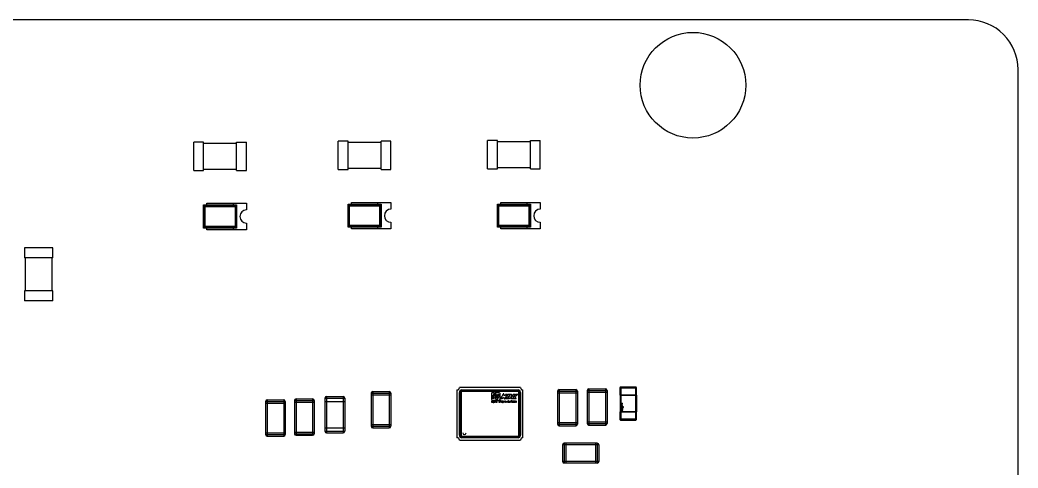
# Model space of a CAD drawing. Header units: millimetres. Extents: x -0.1 to 69.3, y -0.2 to 41.9.
# Drawn here: x 39.04 to 69.28, y 20.94 to 34.5 of the extents above; entities that cross this region are included whole.
import ezdxf

# ---------------------------------------------------------------- set-up
doc = ezdxf.new("R2010")
doc.units = ezdxf.units.MM

msp = doc.modelspace()

# ---------------------------------------------------------------- linework, layer by layer
at = {"color": 7, "linetype": 'Continuous', "lineweight": 25}
for p, q in [((67.775, 34.5), (19.25, 34.5)), ((69.275, 1.35), (69.275, 33)), ((53.5, 30.855), (53.2, 30.855)), ((53.2, 29.995), (53.2, 30.855)), ((53.5, 29.995), (53.5, 30.855)), ((54.5, 30.855), (54.8, 30.855)), ((54.5, 29.995), (54.5, 30.855)), ((54.8, 29.995), (54.8, 30.855)), ((44.6, 30.805), (44.3, 30.805)), ((44.3, 29.945), (44.3, 30.805)), ((44.6, 29.945), (44.6, 30.805)), ((44.6, 30.775), (45.6, 30.775)), ((45.6, 30.805), (45.9, 30.805)), ((45.6, 29.945), (45.6, 30.805)), ((45.9, 29.945), (45.9, 30.805)), ((48.975, 30.83), (48.675, 30.83)), ((48.675, 29.97), (48.675, 30.83)), ((48.975, 29.97), (48.975, 30.83)), ((48.975, 30.8), (49.975, 30.8)), ((50.275, 30.83), (49.975, 30.83)), ((49.975, 29.97), (49.975, 30.83)), ((50.275, 29.97), (50.275, 30.83)), ((53.5, 30.825), (54.5, 30.825)), ((44.3, 29.945), (44.6, 29.945)), ((45.6, 29.975), (44.6, 29.975)), ((45.6, 29.945), (45.9, 29.945)), ((48.675, 29.97), (48.975, 29.97)), ((49.975, 30), (48.975, 30)), ((49.975, 29.97), (50.275, 29.97)), ((53.2, 29.995), (53.5, 29.995)), ((54.5, 30.025), (53.5, 30.025)), ((54.5, 29.995), (54.8, 29.995)), ((44.6, 28.9), (44.628, 28.872)), ((44.6, 28.2), (44.6, 28.9)), ((44.6, 28.9), (45.6, 28.9)), ((44.628, 28.872), (45.572, 28.872)), ((44.628, 28.228), (44.628, 28.872)), ((44.648, 28.852), (45.552, 28.852)), ((44.648, 28.248), (44.648, 28.852)), ((44.7, 28.9), (44.7, 28.95)), ((44.7, 28.95), (45.9, 28.95)), ((45.5, 28.9), (45.5, 28.95)), ((45.552, 28.852), (45.552, 28.248)), ((45.572, 28.872), (45.6, 28.9)), ((45.572, 28.872), (45.572, 28.228)), ((45.6, 28.9), (45.6, 28.2)), ((45.9, 28.95), (45.9, 28.75)), ((48.975, 28.925), (49.003, 28.897)), ((48.975, 28.225), (48.975, 28.925)), ((48.975, 28.925), (49.975, 28.925)), ((49.003, 28.897), (49.947, 28.897)), ((49.003, 28.253), (49.003, 28.897)), ((49.023, 28.877), (49.927, 28.877)), ((49.023, 28.273), (49.023, 28.877)), ((49.075, 28.975), (50.275, 28.975)), ((49.075, 28.925), (49.075, 28.975)), ((49.875, 28.925), (49.875, 28.975)), ((49.927, 28.877), (49.927, 28.273)), ((49.947, 28.897), (49.975, 28.925)), ((49.947, 28.897), (49.947, 28.253)), ((49.975, 28.925), (49.975, 28.225)), ((50.275, 28.975), (50.275, 28.775)), ((53.5, 28.925), (53.528, 28.897)), ((53.5, 28.225), (53.5, 28.925)), ((53.5, 28.925), (54.5, 28.925)), ((53.528, 28.897), (54.472, 28.897)), ((53.528, 28.253), (53.528, 28.897)), ((53.548, 28.877), (54.452, 28.877)), ((53.548, 28.273), (53.548, 28.877)), ((53.6, 28.925), (53.6, 28.975)), ((53.6, 28.975), (54.8, 28.975)), ((54.4, 28.925), (54.4, 28.975)), ((54.452, 28.877), (54.452, 28.273)), ((54.472, 28.897), (54.5, 28.925)), ((54.472, 28.897), (54.472, 28.253)), ((54.5, 28.925), (54.5, 28.225)), ((54.8, 28.975), (54.8, 28.775)), ((44.628, 28.228), (44.6, 28.2)), ((45.6, 28.2), (44.6, 28.2)), ((45.572, 28.228), (44.628, 28.228)), ((45.552, 28.248), (44.648, 28.248)), ((44.7, 28.15), (44.7, 28.2)), ((45.9, 28.15), (44.7, 28.15)), ((45.5, 28.15), (45.5, 28.2)), ((45.572, 28.228), (45.6, 28.2)), ((45.9, 28.35), (45.9, 28.15)), ((49.003, 28.253), (48.975, 28.225)), ((49.975, 28.225), (48.975, 28.225)), ((49.947, 28.253), (49.003, 28.253)), ((49.927, 28.273), (49.023, 28.273)), ((49.075, 28.175), (49.075, 28.225)), ((50.275, 28.175), (49.075, 28.175)), ((49.875, 28.175), (49.875, 28.225)), ((49.947, 28.253), (49.975, 28.225)), ((50.275, 28.375), (50.275, 28.175)), ((53.528, 28.253), (53.5, 28.225)), ((54.5, 28.225), (53.5, 28.225)), ((54.472, 28.253), (53.528, 28.253)), ((54.452, 28.273), (53.548, 28.273)), ((53.6, 28.175), (53.6, 28.225)), ((54.8, 28.175), (53.6, 28.175)), ((54.4, 28.175), (54.4, 28.225)), ((54.472, 28.253), (54.5, 28.225)), ((54.8, 28.375), (54.8, 28.175)), ((39.17, 27.6), (39.17, 27.3)), ((40.03, 27.6), (39.17, 27.6)), ((40.03, 27.3), (40.03, 27.6)), ((40.03, 27.3), (39.17, 27.3)), ((39.2, 26.3), (39.2, 27.3)), ((40, 27.3), (40, 26.3)), ((39.17, 26.3), (39.17, 26)), ((40.03, 26.3), (39.17, 26.3)), ((40.03, 26), (40.03, 26.3)), ((40.03, 26), (39.17, 26)), ((52.275, 23.3), (52.275, 21.85)), ((54.2, 23.375), (52.35, 23.375)), ((52.425, 23.25), (52.425, 23.3)), ((52.425, 23.3), (54.125, 23.3)), ((54.125, 23.25), (54.125, 23.3)), ((54.275, 21.85), (54.275, 23.3)), ((55.375, 23.31), (55.375, 22.21)), ((55.375, 23.31), (55.875, 23.31)), ((55.875, 23.31), (55.875, 22.21)), ((56.225, 23.285), (56.225, 22.285)), ((56.225, 23.285), (56.825, 23.285)), ((56.275, 23.335), (56.775, 23.335)), ((56.275, 23.335), (56.275, 22.235)), ((56.775, 23.335), (56.775, 22.235)), ((56.825, 23.285), (56.825, 22.285)), ((57.214, 23.366), (57.214, 23.139)), ((57.694, 23.386), (57.234, 23.386)), ((57.239, 23.361), (57.689, 23.361)), ((57.239, 23.361), (57.239, 22.411)), ((57.689, 23.361), (57.689, 22.411)), ((57.714, 23.139), (57.714, 23.366)), ((46.525, 23), (46.525, 21.9)), ((46.525, 23), (47.025, 23)), ((47.025, 23), (47.025, 21.9)), ((47.4, 23.025), (47.4, 21.925)), ((47.4, 23.025), (47.9, 23.025)), ((47.9, 23.025), (47.9, 21.925)), ((48.275, 23.05), (48.275, 22.05)), ((48.275, 23.05), (48.875, 23.05)), ((48.325, 23.1), (48.325, 22)), ((48.325, 23.1), (48.825, 23.1)), ((48.825, 23.1), (48.825, 22)), ((48.875, 23.05), (48.875, 22.05)), ((49.675, 23.2), (49.675, 22.2)), ((49.675, 23.2), (50.275, 23.2)), ((49.675, 23.15), (50.275, 23.15)), ((49.725, 23.25), (49.725, 22.15)), ((49.725, 23.25), (50.225, 23.25)), ((50.225, 23.25), (50.225, 22.15)), ((50.275, 23.2), (50.275, 22.2)), ((52.4, 23.225), (52.35, 23.225)), ((52.35, 21.925), (52.35, 23.225)), ((52.375, 21.925), (52.375, 23.225)), ((52.4, 23.225), (52.4, 21.925)), ((52.425, 23.275), (54.125, 23.275)), ((54.125, 23.25), (52.425, 23.25)), ((53.318, 23.175), (53.318, 23.078)), ((53.412, 23.209), (53.342, 23.087)), ((53.415, 23.148), (53.353, 23.04)), ((53.369, 22.991), (53.42, 22.991)), ((53.43, 23.214), (53.429, 23.215)), ((53.532, 23.214), (53.43, 23.214)), ((53.447, 23.117), (53.43, 23.147)), ((53.462, 23.01), (53.431, 23.066)), ((53.434, 23.205), (53.45, 23.177)), ((53.487, 22.994), (53.534, 23.074)), ((53.492, 23.066), (53.537, 23.145)), ((53.548, 23.164), (53.583, 23.164)), ((53.583, 23.028), (53.583, 23.153)), ((53.629, 23.092), (53.599, 23.04)), ((53.677, 23.175), (53.644, 23.117)), ((53.689, 23.076), (53.699, 23.056)), ((53.717, 23.135), (53.695, 23.173)), ((53.737, 23.14), (53.725, 23.122)), ((53.779, 23.112), (53.804, 23.156)), ((53.814, 23.04), (53.817, 23.039)), ((53.839, 23.085), (53.857, 23.115)), ((53.89, 23.162), (53.892, 23.162)), ((53.99, 23.085), (54.013, 23.126)), ((54.064, 23.055), (54.038, 23.093)), ((54.1, 23.162), (54.082, 23.162)), ((54.09, 23.141), (54.113, 23.156)), ((54.116, 23.158), (54.116, 23.16)), ((54.2, 23.225), (54.15, 23.225)), ((54.15, 21.925), (54.15, 23.225)), ((54.175, 23.225), (54.175, 21.925)), ((54.2, 23.225), (54.2, 21.925)), ((55.325, 23.26), (55.325, 22.26)), ((55.325, 23.26), (55.925, 23.26)), ((55.325, 23.21), (55.925, 23.21)), ((55.925, 23.26), (55.925, 22.26)), ((56.225, 23.235), (56.825, 23.235)), ((57.714, 23.139), (57.214, 23.139)), ((57.217, 23.136), (57.217, 22.636)), ((57.217, 23.136), (57.711, 23.136)), ((57.711, 23.136), (57.711, 22.636)), ((46.475, 22.95), (46.475, 21.95)), ((46.475, 22.95), (47.075, 22.95)), ((46.475, 22.9), (47.075, 22.9)), ((47.075, 22.95), (47.075, 21.95)), ((47.35, 22.975), (47.35, 21.975)), ((47.35, 22.975), (47.95, 22.975)), ((47.35, 22.925), (47.95, 22.925)), ((47.95, 22.975), (47.95, 21.975)), ((48.275, 22.95), (48.875, 22.95)), ((53.348, 22.959), (53.348, 22.965)), ((53.348, 22.929), (53.348, 22.935)), ((53.354, 22.956), (53.354, 22.928)), ((53.36, 22.956), (53.354, 22.956)), ((53.354, 22.928), (53.361, 22.928)), ((53.36, 22.95), (53.36, 22.956)), ((53.371, 22.949), (53.371, 22.957)), ((53.375, 22.922), (53.374, 22.917)), ((53.374, 22.917), (53.377, 22.916)), ((53.377, 22.916), (53.382, 22.916)), ((53.395, 22.956), (53.388, 22.936)), ((53.403, 22.956), (53.395, 22.956)), ((53.406, 22.935), (53.406, 22.929)), ((53.425, 22.95), (53.426, 22.956)), ((53.43, 22.956), (53.43, 22.951)), ((53.435, 22.956), (53.43, 22.956)), ((53.43, 22.951), (53.435, 22.951)), ((53.436, 22.962), (53.435, 22.956)), ((53.443, 22.956), (53.443, 22.964)), ((53.45, 22.956), (53.443, 22.956)), ((53.443, 22.951), (53.45, 22.951)), ((53.45, 22.951), (53.45, 22.956)), ((53.451, 22.928), (53.45, 22.934)), ((53.457, 22.955), (53.457, 22.949)), ((53.471, 22.941), (53.473, 22.941)), ((53.472, 22.931), (53.472, 22.932)), ((53.473, 22.932), (53.473, 22.929)), ((53.474, 22.928), (53.48, 22.928)), ((53.495, 22.969), (53.488, 22.969)), ((53.488, 22.969), (53.488, 22.929)), ((53.488, 22.929), (53.495, 22.929)), ((53.495, 22.929), (53.495, 22.969)), ((53.543, 22.966), (53.543, 22.928)), ((53.551, 22.951), (53.551, 22.96)), ((53.551, 22.934), (53.551, 22.945)), ((53.577, 22.956), (53.577, 22.928)), ((53.584, 22.956), (53.577, 22.956)), ((53.577, 22.928), (53.585, 22.928)), ((53.584, 22.95), (53.584, 22.956)), ((53.595, 22.949), (53.595, 22.957)), ((53.599, 22.968), (53.599, 22.961)), ((53.607, 22.968), (53.599, 22.968)), ((53.599, 22.961), (53.607, 22.961)), ((53.599, 22.956), (53.6, 22.928)), ((53.607, 22.956), (53.599, 22.956)), ((53.6, 22.928), (53.607, 22.928)), ((53.607, 22.961), (53.607, 22.968)), ((53.607, 22.928), (53.607, 22.956)), ((53.635, 22.969), (53.635, 22.953)), ((53.642, 22.969), (53.635, 22.969)), ((53.635, 22.931), (53.635, 22.928)), ((53.635, 22.928), (53.642, 22.928)), ((53.642, 22.928), (53.642, 22.969)), ((53.658, 22.916), (53.665, 22.916)), ((53.677, 22.956), (53.67, 22.956)), ((53.67, 22.956), (53.67, 22.953)), ((53.704, 22.945), (53.691, 22.945)), ((53.691, 22.94), (53.711, 22.94)), ((53.709, 22.93), (53.709, 22.936)), ((53.73, 22.956), (53.73, 22.951)), ((53.736, 22.956), (53.73, 22.956)), ((53.73, 22.951), (53.735, 22.951)), ((53.736, 22.962), (53.736, 22.956)), ((53.743, 22.956), (53.743, 22.964)), ((53.75, 22.956), (53.743, 22.956)), ((53.743, 22.951), (53.75, 22.951)), ((53.75, 22.951), (53.75, 22.956)), ((53.751, 22.928), (53.75, 22.934)), ((53.803, 22.956), (53.803, 22.951)), ((53.809, 22.956), (53.803, 22.956)), ((53.803, 22.951), (53.809, 22.951)), ((53.809, 22.961), (53.809, 22.956)), ((53.817, 22.956), (53.817, 22.964)), ((53.823, 22.956), (53.817, 22.956)), ((53.817, 22.951), (53.823, 22.951)), ((53.817, 22.939), (53.817, 22.951)), ((53.823, 22.951), (53.823, 22.956)), ((53.824, 22.928), (53.824, 22.934)), ((53.829, 22.969), (53.829, 22.928)), ((53.829, 22.928), (53.836, 22.928)), ((53.836, 22.953), (53.836, 22.965)), ((53.848, 22.928), (53.856, 22.928)), ((53.882, 22.945), (53.869, 22.945)), ((53.869, 22.94), (53.889, 22.94)), ((53.887, 22.93), (53.887, 22.936)), ((53.934, 22.966), (53.912, 22.966)), ((53.912, 22.966), (53.912, 22.928)), ((53.912, 22.928), (53.92, 22.928)), ((53.92, 22.96), (53.934, 22.96)), ((53.92, 22.951), (53.92, 22.96)), ((53.934, 22.951), (53.92, 22.951)), ((53.92, 22.928), (53.92, 22.945)), ((53.92, 22.945), (53.934, 22.945)), ((53.934, 22.96), (53.934, 22.966)), ((53.934, 22.945), (53.934, 22.951)), ((53.948, 22.956), (53.94, 22.956)), ((53.948, 22.942), (53.948, 22.956)), ((53.967, 22.956), (53.96, 22.956)), ((53.96, 22.932), (53.96, 22.928)), ((53.96, 22.928), (53.967, 22.928)), ((53.967, 22.928), (53.967, 22.956)), ((53.972, 22.956), (53.972, 22.951)), ((53.978, 22.956), (53.972, 22.956)), ((53.972, 22.951), (53.978, 22.951)), ((53.978, 22.961), (53.978, 22.956)), ((53.985, 22.956), (53.985, 22.964)), ((53.992, 22.956), (53.985, 22.956)), ((53.986, 22.951), (53.992, 22.951)), ((53.992, 22.951), (53.992, 22.956)), ((53.993, 22.928), (53.993, 22.934)), ((54.005, 22.956), (53.997, 22.956)), ((54.005, 22.942), (54.005, 22.956)), ((54.025, 22.956), (54.017, 22.956)), ((54.017, 22.932), (54.018, 22.928)), ((54.018, 22.928), (54.025, 22.928)), ((54.025, 22.928), (54.025, 22.956)), ((54.04, 22.956), (54.033, 22.956)), ((54.033, 22.956), (54.033, 22.928)), ((54.033, 22.928), (54.04, 22.928)), ((54.04, 22.95), (54.04, 22.956)), ((54.05, 22.949), (54.05, 22.957)), ((54.072, 22.945), (54.059, 22.945)), ((54.059, 22.94), (54.08, 22.94)), ((54.078, 22.93), (54.077, 22.936)), ((57.256, 22.903), (57.256, 22.887)), ((57.256, 22.879), (57.256, 22.869)), ((57.256, 22.861), (57.256, 22.792)), ((57.256, 22.768), (57.256, 22.655)), ((57.257, 22.886), (57.275, 22.881)), ((57.257, 22.868), (57.275, 22.863)), ((57.259, 22.903), (57.258, 22.904)), ((57.277, 22.874), (57.258, 22.88)), ((57.277, 22.856), (57.258, 22.862)), ((57.259, 22.803), (57.259, 22.808)), ((57.259, 22.75), (57.259, 22.759)), ((57.26, 22.899), (57.26, 22.902)), ((57.26, 22.788), (57.279, 22.782)), ((57.26, 22.711), (57.26, 22.719)), ((57.26, 22.687), (57.26, 22.695)), ((57.261, 22.837), (57.261, 22.846)), ((57.261, 22.809), (57.284, 22.802)), ((57.307, 22.788), (57.261, 22.801)), ((57.278, 22.892), (57.262, 22.897)), ((57.262, 22.761), (57.275, 22.757)), ((57.262, 22.721), (57.283, 22.715)), ((57.263, 22.848), (57.28, 22.844)), ((57.285, 22.815), (57.264, 22.821)), ((57.277, 22.77), (57.264, 22.774)), ((57.279, 22.729), (57.264, 22.733)), ((57.265, 22.74), (57.278, 22.736)), ((57.284, 22.705), (57.265, 22.711)), ((57.265, 22.699), (57.284, 22.693)), ((57.266, 22.826), (57.28, 22.822)), ((57.278, 22.835), (57.267, 22.838)), ((57.275, 22.881), (57.278, 22.876)), ((57.275, 22.863), (57.278, 22.858)), ((57.277, 22.897), (57.279, 22.894)), ((57.277, 22.839), (57.279, 22.836)), ((57.278, 22.876), (57.278, 22.875)), ((57.279, 22.782), (57.279, 22.772)), ((57.286, 22.886), (57.28, 22.899)), ((57.28, 22.759), (57.281, 22.76)), ((57.286, 22.868), (57.281, 22.878)), ((57.286, 22.849), (57.281, 22.86)), ((57.286, 22.827), (57.281, 22.839)), ((57.281, 22.732), (57.281, 22.73)), ((57.284, 22.802), (57.284, 22.803)), ((57.284, 22.71), (57.284, 22.706)), ((57.285, 22.717), (57.285, 22.736)), ((57.285, 22.692), (57.285, 22.687)), ((57.285, 22.685), (57.287, 22.685)), ((57.286, 22.804), (57.286, 22.813)), ((57.286, 22.775), (57.286, 22.779)), ((57.287, 22.78), (57.308, 22.774)), ((57.289, 22.704), (57.289, 22.709)), ((57.289, 22.686), (57.289, 22.691)), ((57.3, 22.701), (57.29, 22.704)), ((57.29, 22.691), (57.3, 22.688)), ((57.301, 22.689), (57.301, 22.7)), ((57.308, 22.794), (57.308, 22.788)), ((57.312, 22.795), (57.309, 22.795)), ((57.309, 22.773), (57.309, 22.768)), ((57.313, 22.761), (57.313, 22.793)), ((57.214, 22.633), (57.714, 22.633)), ((57.214, 22.633), (57.214, 22.406)), ((57.711, 22.636), (57.217, 22.636)), ((57.234, 22.386), (57.694, 22.386)), ((57.689, 22.411), (57.239, 22.411)), ((57.26, 22.653), (57.26, 22.657)), ((57.261, 22.673), (57.261, 22.676)), ((57.262, 22.659), (57.284, 22.653)), ((57.263, 22.678), (57.278, 22.673)), ((57.28, 22.666), (57.263, 22.671)), ((57.281, 22.67), (57.281, 22.667)), ((57.285, 22.654), (57.285, 22.673)), ((57.714, 22.406), (57.714, 22.633)), ((48.275, 22.15), (48.875, 22.15)), ((49.675, 22.25), (50.275, 22.25)), ((49.675, 22.2), (50.275, 22.2)), ((49.725, 22.15), (50.225, 22.15)), ((55.325, 22.31), (55.925, 22.31)), ((55.325, 22.26), (55.925, 22.26)), ((55.375, 22.21), (55.875, 22.21)), ((56.225, 22.335), (56.825, 22.335)), ((56.225, 22.285), (56.825, 22.285)), ((56.275, 22.235), (56.775, 22.235)), ((46.475, 22), (47.075, 22)), ((46.475, 21.95), (47.075, 21.95)), ((46.525, 21.9), (47.025, 21.9)), ((47.35, 22.025), (47.95, 22.025)), ((47.35, 21.975), (47.95, 21.975)), ((47.4, 21.925), (47.9, 21.925)), ((48.275, 22.05), (48.875, 22.05)), ((48.325, 22), (48.825, 22)), ((52.4, 21.925), (52.35, 21.925)), ((52.35, 21.775), (54.2, 21.775)), ((52.425, 21.9), (52.425, 21.85)), ((52.425, 21.9), (54.125, 21.9)), ((54.125, 21.875), (52.425, 21.875)), ((54.125, 21.85), (52.425, 21.85)), ((54.125, 21.9), (54.125, 21.85)), ((54.2, 21.925), (54.15, 21.925)), ((55.475, 21.635), (55.475, 21.135)), ((56.575, 21.635), (55.475, 21.635)), ((56.525, 21.685), (55.525, 21.685)), ((55.525, 21.685), (55.525, 21.085)), ((55.575, 21.685), (55.575, 21.085)), ((56.475, 21.685), (56.475, 21.085)), ((56.525, 21.685), (56.525, 21.085)), ((56.575, 21.635), (56.575, 21.135)), ((56.575, 21.135), (55.475, 21.135)), ((56.525, 21.085), (55.525, 21.085))]:
    msp.add_line(p, q, dxfattribs=at)
msp.add_circle((59.425, 32.525), 1.6, dxfattribs=at)
for centre, radius, start, end in [((67.776, 33.001), 1.499, 359.9557, 90.0443), ((45.9, 28.55), 0.2, 90, 270), ((50.275, 28.575), 0.2, 90, 270), ((54.8, 28.575), 0.2, 90, 270), ((52.275, 23.375), 0.075, 270, 0), ((52.425, 23.225), 0.075, 90, 180), ((54.125, 23.225), 0.075, 360, 90), ((54.275, 23.375), 0.075, 180, 270), ((55.375, 23.26), 0.05, 90, 180), ((55.875, 23.26), 0.05, 0, 90), ((56.275, 23.285), 0.05, 90, 180), ((56.775, 23.285), 0.05, 0, 90), ((46.525, 22.95), 0.05, 90, 180), ((47.025, 22.95), 0.05, 0, 90), ((47.4, 22.975), 0.05, 90, 180), ((47.9, 22.975), 0.05, 0, 90), ((48.325, 23.05), 0.05, 90, 180), ((48.825, 23.05), 0.05, 0, 90), ((49.725, 23.2), 0.05, 90, 180), ((50.225, 23.2), 0.05, 0, 90), ((52.425, 23.225), 0.05, 90, 180), ((52.425, 23.225), 0.025, 90, 180), ((54.125, 23.225), 0.05, 360, 90), ((54.125, 23.225), 0.025, 0, 90), ((57.217, 23.139), 0.003, 180, 270), ((57.711, 23.139), 0.003, 270, 0), ((57.257, 22.903), 0.00113, 74.369, 158.0828), ((57.258, 22.887), 0.00134, 180, 254.3686), ((57.257, 22.879), 0.00123, 74.0189, 165.2892), ((57.257, 22.869), 0.00095, 180, 254.2658), ((57.257, 22.86), 0.00124, 74.2658, 162.3621), ((57.261, 22.792), 0.00507, 180, 254.2366), ((57.263, 22.768), 0.0063, 72.7848, 177.258), ((57.258, 22.902), 0.00183, 0, 59.2729), ((57.261, 22.808), 0.00154, 72.8408, 180), ((57.262, 22.804), 0.00284, 192.3606, 254.0265), ((57.261, 22.759), 0.00189, 68.8168, 180), ((57.26, 22.75), 0.00075, 180.075, 301.2502), ((57.263, 22.899), 0.00269, 180, 254.369), ((57.262, 22.719), 0.00203, 74.0189, 180), ((57.261, 22.711), 0.00112, 180, 313.8326), ((57.264, 22.695), 0.0039, 68.64, 180), ((57.261, 22.687), 0.000727, 180, 300.9282), ((57.263, 22.846), 0.00224, 89.9869, 180), ((57.262, 22.838), 0.00128, 224.9787, 310.1001), ((57.269, 22.736), 0.0159, 0, 121.2502), ((57.264, 22.737), 0.00301, 72.7848, 180), ((57.265, 22.737), 0.00457, 180, 253.6576), ((57.264, 22.707), 0.00354, 74.369, 133.8326), ((57.269, 22.673), 0.0159, 0, 120.9282), ((57.265, 22.824), 0.00274, 73.8012, 253.8012), ((57.266, 22.834), 0.00451, 72.6211, 130.1001), ((57.276, 22.761), 0.00407, 253.4917, 333.4339), ((57.279, 22.898), 0.00171, 31.5345, 197.5568), ((57.277, 22.875), 0.000877, 236.5634, 26.9517), ((57.277, 22.857), 0.00112, 291.9809, 26.3007), ((57.279, 22.838), 0.00185, 24.4337, 168.8047), ((57.277, 22.772), 0.00203, 256.9453, 0), ((57.278, 22.893), 0.000897, 261.3168, 28.0121), ((57.278, 22.835), 0.000737, 241.9637, 24.4593), ((57.277, 22.732), 0.00406, 0, 72.7848), ((57.279, 22.782), 0.00079, 0, 74.2658), ((57.28, 22.73), 0.00162, 253.6576, 0), ((57.281, 22.848), 0.00479, 254.1759, 4.0156), ((57.281, 22.826), 0.00493, 252.8303, 10.2224), ((57.282, 22.878), 0.00103, 93.9373, 204.4398), ((57.282, 22.86), 0.00138, 98.1958, 186.662), ((57.281, 22.76), 0.000516, 27.9677, 153.4339), ((57.282, 22.884), 0.00459, 273.9373, 24.4321), ((57.281, 22.866), 0.0047, 278.1958, 22.3882), ((57.297, 22.765), 0.0161, 196.4152, 346.017), ((57.283, 22.717), 0.00141, 254.0189, 0), ((57.285, 22.804), 0.0016, 253.8012, 344.0308), ((57.286, 22.71), 0.00173, 96.5617, 180), ((57.284, 22.706), 0.000609, 248.4416, 0), ((57.283, 22.692), 0.00126, 0, 74.2514), ((57.285, 22.813), 0.00149, 0, 78.1985), ((57.286, 22.687), 0.00117, 180, 254.369), ((57.287, 22.779), 0.000664, 74.2366, 180), ((57.3, 22.775), 0.0139, 180, 289.1492), ((57.286, 22.709), 0.00295, 0, 96.5617), ((57.288, 22.686), 0.00117, 254.369, 0), ((57.29, 22.705), 0.000981, 235.5731, 253.8964), ((57.289, 22.691), 0.000691, 73.8964, 180), ((57.3, 22.7), 0.00124, 0, 73.8964), ((57.3, 22.689), 0.000909, 253.8964, 0), ((57.302, 22.768), 0.00708, 289.1492, 1.8712), ((57.307, 22.788), 0.00069, 243.8439, 0), ((57.309, 22.794), 0.00097, 79.3393, 169.4264), ((57.308, 22.773), 0.00116, 1.8712, 74.2366), ((57.311, 22.793), 0.00145, 0, 69.8766), ((57.217, 22.633), 0.003, 90, 180), ((57.259, 22.655), 0.00265, 180, 254.2658), ((57.259, 22.653), 0.00125, 254.2658, 360), ((57.261, 22.657), 0.00167, 67.9347, 180), ((57.263, 22.676), 0.00183, 74.2595, 180), ((57.264, 22.673), 0.0025, 180, 254.2595), ((57.277, 22.67), 0.0039, 0, 74.2595), ((57.28, 22.667), 0.00128, 254.2595, 0), ((57.284, 22.654), 0.00105, 254.2658, 0), ((57.711, 22.633), 0.003, 0, 90), ((49.725, 22.2), 0.05, 180, 270), ((50.225, 22.2), 0.05, 270, 0), ((55.375, 22.26), 0.05, 180, 270), ((55.875, 22.26), 0.05, 270, 0), ((56.275, 22.285), 0.05, 180, 270), ((56.775, 22.285), 0.05, 270, 0), ((46.525, 21.95), 0.05, 180, 270), ((47.025, 21.95), 0.05, 270, 0), ((47.4, 21.975), 0.05, 180, 270), ((47.9, 21.975), 0.05, 270, 0), ((48.325, 22.05), 0.05, 180, 270), ((48.825, 22.05), 0.05, 270, 0), ((52.275, 21.775), 0.075, 0, 90), ((52.425, 21.925), 0.075, 180, 270), ((52.425, 21.925), 0.05, 180, 270), ((52.425, 21.925), 0.025, 180, 270), ((52.5, 22), 0.05, 180, 0), ((54.125, 21.925), 0.075, 270, 0), ((54.125, 21.925), 0.025, 270, 360), ((54.125, 21.925), 0.05, 270, 0), ((54.275, 21.775), 0.075, 90, 180), ((55.525, 21.635), 0.05, 90, 180), ((56.525, 21.635), 0.05, 0, 90), ((55.525, 21.135), 0.05, 180, 270), ((56.525, 21.135), 0.05, 270, 0)]:
    msp.add_arc(centre, radius, start, end, dxfattribs=at)
for points in [[(44.628, 28.872), (44.629, 28.871), (44.639, 28.861), (44.648, 28.852)], [(45.552, 28.852), (45.561, 28.861), (45.571, 28.871), (45.572, 28.872)], [(49.003, 28.897), (49.004, 28.896), (49.014, 28.886), (49.023, 28.877)], [(49.927, 28.877), (49.936, 28.886), (49.946, 28.896), (49.947, 28.897)], [(53.528, 28.897), (53.529, 28.896), (53.539, 28.886), (53.548, 28.877)], [(54.452, 28.877), (54.461, 28.886), (54.471, 28.896), (54.472, 28.897)], [(44.648, 28.248), (44.639, 28.239), (44.629, 28.229), (44.628, 28.228)], [(45.552, 28.248), (45.561, 28.239), (45.571, 28.229), (45.572, 28.228)], [(49.023, 28.273), (49.014, 28.264), (49.004, 28.254), (49.003, 28.253)], [(49.927, 28.273), (49.936, 28.264), (49.946, 28.254), (49.947, 28.253)], [(53.548, 28.273), (53.539, 28.264), (53.529, 28.254), (53.528, 28.253)], [(54.452, 28.273), (54.461, 28.264), (54.471, 28.254), (54.472, 28.253)], [(57.234, 23.386), (57.223, 23.386), (57.214, 23.377), (57.214, 23.366)], [(57.214, 23.366), (57.214, 23.366), (57.226, 23.364), (57.239, 23.361)], [(57.239, 23.361), (57.236, 23.374), (57.234, 23.386), (57.234, 23.386)], [(57.694, 23.386), (57.694, 23.386), (57.691, 23.374), (57.689, 23.361)], [(57.689, 23.361), (57.702, 23.364), (57.714, 23.366), (57.714, 23.366)], [(57.714, 23.366), (57.714, 23.377), (57.704, 23.386), (57.694, 23.386)], [(53.318, 23.04), (53.318, 23.025), (53.316, 23.012), (53.328, 23.001)], [(53.325, 23.201), (53.319, 23.194), (53.318, 23.187), (53.318, 23.175)], [(53.318, 23.078), (53.318, 23.067), (53.318, 23.055), (53.318, 23.045)], [(53.33, 23.066), (53.329, 23.065), (53.319, 23.046), (53.318, 23.045)], [(53.32, 23.04), (53.319, 23.04), (53.318, 23.04), (53.318, 23.04)], [(53.353, 23.04), (53.345, 23.04), (53.329, 23.041), (53.32, 23.04)], [(53.347, 23.213), (53.337, 23.212), (53.33, 23.207), (53.325, 23.201)], [(53.328, 23.001), (53.34, 22.99), (53.349, 22.991), (53.369, 22.991)], [(53.342, 23.087), (53.338, 23.08), (53.334, 23.073), (53.33, 23.066)], [(53.415, 23.214), (53.409, 23.213), (53.357, 23.215), (53.347, 23.213)], [(53.361, 23.041), (53.361, 23.042), (53.365, 23.049), (53.366, 23.051)], [(53.376, 23.04), (53.371, 23.041), (53.366, 23.041), (53.361, 23.041)], [(53.366, 23.051), (53.374, 23.064), (53.415, 23.136), (53.417, 23.139)], [(53.407, 23.053), (53.398, 23.039), (53.389, 23.04), (53.376, 23.04)], [(53.417, 23.071), (53.414, 23.065), (53.41, 23.059), (53.407, 23.053)], [(53.415, 23.214), (53.415, 23.213), (53.414, 23.212), (53.412, 23.209)], [(53.424, 23.155), (53.419, 23.156), (53.417, 23.151), (53.415, 23.148)], [(53.417, 23.139), (53.425, 23.149), (53.429, 23.138), (53.433, 23.131)], [(53.431, 23.066), (53.429, 23.071), (53.424, 23.083), (53.417, 23.071)], [(53.42, 22.991), (53.427, 22.991), (53.469, 22.992), (53.472, 22.991)], [(53.43, 23.147), (53.429, 23.149), (53.427, 23.155), (53.424, 23.155)], [(53.429, 23.215), (53.429, 23.212), (53.433, 23.207), (53.434, 23.205)], [(53.433, 23.131), (53.44, 23.118), (53.447, 23.105), (53.455, 23.091)], [(53.47, 23.077), (53.462, 23.09), (53.455, 23.104), (53.447, 23.117)], [(53.45, 23.177), (53.457, 23.164), (53.464, 23.152), (53.471, 23.139)], [(53.455, 23.091), (53.458, 23.084), (53.462, 23.078), (53.465, 23.071)], [(53.467, 23), (53.465, 23.003), (53.463, 23.006), (53.462, 23.01)], [(53.465, 23.071), (53.467, 23.067), (53.469, 23.064), (53.471, 23.061)], [(53.471, 22.992), (53.469, 22.995), (53.468, 22.998), (53.467, 23)], [(53.491, 23.076), (53.479, 23.055), (53.477, 23.065), (53.47, 23.077)], [(53.471, 23.139), (53.476, 23.13), (53.479, 23.122), (53.485, 23.132)], [(53.471, 23.061), (53.474, 23.055), (53.479, 23.043), (53.486, 23.056)], [(53.472, 22.991), (53.472, 22.992), (53.472, 22.992), (53.471, 22.992)], [(53.485, 23.132), (53.489, 23.138), (53.492, 23.144), (53.496, 23.15)], [(53.485, 22.991), (53.486, 22.992), (53.486, 22.993), (53.487, 22.994)], [(53.485, 22.991), (53.49, 22.992), (53.545, 22.99), (53.553, 22.992)], [(53.486, 23.056), (53.488, 23.059), (53.49, 23.063), (53.492, 23.066)], [(53.496, 23.086), (53.494, 23.082), (53.492, 23.079), (53.491, 23.076)], [(53.496, 23.15), (53.497, 23.152), (53.497, 23.151), (53.498, 23.152)], [(53.519, 23.125), (53.511, 23.112), (53.504, 23.099), (53.496, 23.086)], [(53.498, 23.152), (53.498, 23.153), (53.499, 23.154), (53.499, 23.154)], [(53.499, 23.154), (53.502, 23.159), (53.507, 23.162), (53.512, 23.164)], [(53.512, 23.164), (53.517, 23.165), (53.522, 23.165), (53.526, 23.165)], [(53.53, 23.145), (53.526, 23.138), (53.523, 23.132), (53.519, 23.125)], [(53.526, 23.165), (53.53, 23.165), (53.538, 23.165), (53.541, 23.165)], [(53.536, 23.155), (53.534, 23.152), (53.532, 23.148), (53.53, 23.145)], [(53.573, 23.204), (53.561, 23.216), (53.548, 23.214), (53.532, 23.214)], [(53.534, 23.074), (53.55, 23.101), (53.566, 23.128), (53.582, 23.154)], [(53.541, 23.165), (53.541, 23.163), (53.537, 23.157), (53.536, 23.155)], [(53.537, 23.145), (53.539, 23.148), (53.541, 23.151), (53.542, 23.155)], [(53.542, 23.155), (53.544, 23.158), (53.546, 23.161), (53.548, 23.164)], [(53.553, 22.992), (53.563, 22.993), (53.57, 22.998), (53.575, 23.004)], [(53.583, 23.164), (53.584, 23.182), (53.584, 23.194), (53.573, 23.204)], [(53.575, 23.004), (53.581, 23.01), (53.583, 23.017), (53.583, 23.028)], [(53.582, 23.154), (53.583, 23.156), (53.583, 23.156), (53.584, 23.157)], [(53.583, 23.153), (53.583, 23.156), (53.584, 23.155), (53.584, 23.157)], [(53.599, 23.04), (53.609, 23.04), (53.621, 23.04), (53.631, 23.04)], [(53.644, 23.117), (53.639, 23.108), (53.634, 23.1), (53.629, 23.092)], [(53.631, 23.04), (53.643, 23.039), (53.65, 23.039), (53.659, 23.045)], [(53.659, 23.045), (53.667, 23.05), (53.668, 23.056), (53.673, 23.063)], [(53.673, 23.063), (53.673, 23.064), (53.684, 23.081), (53.685, 23.082)], [(53.683, 23.18), (53.68, 23.178), (53.679, 23.178), (53.677, 23.175)], [(53.695, 23.173), (53.693, 23.177), (53.69, 23.184), (53.683, 23.18)], [(53.685, 23.082), (53.686, 23.081), (53.688, 23.077), (53.689, 23.076)], [(53.699, 23.056), (53.705, 23.048), (53.709, 23.04), (53.714, 23.031)], [(53.714, 23.031), (53.716, 23.028), (53.716, 23.027), (53.718, 23.025)], [(53.725, 23.122), (53.722, 23.126), (53.72, 23.13), (53.717, 23.135)], [(53.718, 23.025), (53.72, 23.023), (53.723, 23.023), (53.726, 23.025)], [(53.726, 23.025), (53.73, 23.027), (53.732, 23.031), (53.735, 23.036)], [(53.735, 23.036), (53.739, 23.044), (53.745, 23.053), (53.749, 23.061)], [(53.742, 23.15), (53.739, 23.145), (53.739, 23.144), (53.737, 23.14)], [(53.751, 23.157), (53.747, 23.155), (53.745, 23.152), (53.742, 23.15)], [(53.749, 23.061), (53.758, 23.077), (53.769, 23.096), (53.779, 23.112)], [(53.776, 23.163), (53.765, 23.163), (53.758, 23.162), (53.751, 23.157)], [(53.765, 23.06), (53.763, 23.057), (53.754, 23.041), (53.753, 23.039)], [(53.753, 23.039), (53.765, 23.039), (53.776, 23.039), (53.787, 23.039)], [(53.8, 23.122), (53.789, 23.101), (53.776, 23.08), (53.765, 23.06)], [(53.808, 23.163), (53.797, 23.163), (53.787, 23.163), (53.776, 23.163)], [(53.787, 23.039), (53.799, 23.039), (53.806, 23.04), (53.813, 23.046)], [(53.819, 23.152), (53.813, 23.146), (53.805, 23.129), (53.8, 23.122)], [(53.804, 23.156), (53.805, 23.158), (53.807, 23.161), (53.808, 23.163)], [(53.813, 23.046), (53.82, 23.051), (53.822, 23.055), (53.827, 23.064)], [(53.831, 23.054), (53.827, 23.047), (53.824, 23.041), (53.814, 23.04)], [(53.814, 23.04), (53.814, 23.04), (53.814, 23.04), (53.814, 23.04)], [(53.817, 23.039), (53.819, 23.039), (53.82, 23.039), (53.821, 23.039)], [(53.828, 23.159), (53.825, 23.157), (53.821, 23.154), (53.819, 23.152)], [(53.821, 23.039), (53.842, 23.038), (53.863, 23.041), (53.881, 23.051)], [(53.827, 23.064), (53.831, 23.071), (53.835, 23.078), (53.839, 23.085)], [(53.858, 23.162), (53.846, 23.162), (53.838, 23.163), (53.828, 23.159)], [(53.854, 23.093), (53.846, 23.08), (53.839, 23.067), (53.831, 23.054)], [(53.865, 23.113), (53.861, 23.107), (53.857, 23.1), (53.854, 23.093)], [(53.857, 23.115), (53.859, 23.119), (53.861, 23.122), (53.863, 23.126)], [(53.892, 23.162), (53.881, 23.163), (53.869, 23.162), (53.858, 23.162)], [(53.863, 23.126), (53.867, 23.132), (53.875, 23.146), (53.878, 23.151)], [(53.889, 23.151), (53.882, 23.145), (53.871, 23.123), (53.865, 23.113)], [(53.878, 23.151), (53.88, 23.155), (53.88, 23.156), (53.886, 23.16)], [(53.881, 23.051), (53.886, 23.054), (53.887, 23.056), (53.89, 23.057)], [(53.886, 23.16), (53.887, 23.16), (53.888, 23.16), (53.889, 23.161)], [(53.889, 23.161), (53.889, 23.161), (53.89, 23.161), (53.89, 23.162)], [(53.898, 23.158), (53.893, 23.155), (53.892, 23.154), (53.889, 23.151)], [(53.89, 23.057), (53.894, 23.06), (53.896, 23.061), (53.9, 23.064)], [(53.94, 23.131), (53.94, 23.157), (53.918, 23.17), (53.898, 23.158)], [(53.9, 23.064), (53.914, 23.074), (53.926, 23.089), (53.934, 23.107)], [(53.964, 23.14), (53.957, 23.128), (53.906, 23.04), (53.906, 23.039)], [(53.906, 23.039), (53.917, 23.039), (53.928, 23.039), (53.939, 23.039)], [(53.934, 23.107), (53.937, 23.115), (53.941, 23.122), (53.94, 23.131)], [(53.939, 23.039), (53.951, 23.038), (53.958, 23.041), (53.965, 23.046)], [(53.979, 23.048), (53.975, 23.044), (53.968, 23.039), (53.963, 23.038)], [(53.963, 23.038), (53.966, 23.038), (54.057, 23.038), (54.063, 23.038)], [(53.979, 23.157), (53.971, 23.152), (53.969, 23.147), (53.964, 23.14)], [(53.965, 23.046), (53.971, 23.05), (53.974, 23.058), (53.978, 23.065)], [(53.978, 23.065), (53.982, 23.072), (53.986, 23.078), (53.99, 23.085)], [(54.008, 23.162), (53.995, 23.162), (53.989, 23.163), (53.979, 23.157)], [(54.019, 23.12), (54.016, 23.114), (53.98, 23.051), (53.979, 23.048)], [(54.041, 23.162), (54.037, 23.162), (54.014, 23.162), (54.008, 23.162)], [(54.013, 23.126), (54.016, 23.132), (54.026, 23.152), (54.031, 23.156)], [(54.032, 23.142), (54.028, 23.134), (54.024, 23.127), (54.019, 23.12)], [(54.031, 23.156), (54.035, 23.16), (54.037, 23.16), (54.041, 23.162)], [(54.039, 23.152), (54.036, 23.149), (54.034, 23.146), (54.032, 23.142)], [(54.038, 23.093), (54.033, 23.101), (54.033, 23.102), (54.039, 23.106)], [(54.082, 23.162), (54.064, 23.162), (54.051, 23.164), (54.039, 23.152)], [(54.039, 23.106), (54.055, 23.116), (54.073, 23.129), (54.09, 23.141)], [(54.063, 23.038), (54.067, 23.038), (54.07, 23.038), (54.071, 23.041)], [(54.071, 23.041), (54.072, 23.044), (54.066, 23.051), (54.064, 23.055)], [(54.116, 23.16), (54.111, 23.163), (54.106, 23.162), (54.1, 23.162)], [(54.113, 23.156), (54.114, 23.157), (54.115, 23.157), (54.116, 23.158)], [(53.348, 22.965), (53.316, 22.975), (53.309, 22.94), (53.326, 22.931)], [(53.325, 22.947), (53.326, 22.953), (53.328, 22.957), (53.332, 22.959)], [(53.332, 22.935), (53.328, 22.937), (53.325, 22.941), (53.325, 22.947)], [(53.326, 22.931), (53.333, 22.927), (53.34, 22.927), (53.348, 22.929)], [(53.332, 22.959), (53.338, 22.962), (53.343, 22.96), (53.348, 22.959)], [(53.348, 22.935), (53.342, 22.934), (53.338, 22.932), (53.332, 22.935)], [(53.364, 22.955), (53.363, 22.954), (53.361, 22.952), (53.36, 22.95)], [(53.361, 22.928), (53.361, 22.933), (53.361, 22.939), (53.362, 22.944)], [(53.362, 22.944), (53.362, 22.949), (53.365, 22.951), (53.371, 22.949)], [(53.371, 22.957), (53.368, 22.957), (53.366, 22.957), (53.364, 22.955)], [(53.384, 22.946), (53.38, 22.958), (53.383, 22.956), (53.372, 22.956)], [(53.372, 22.956), (53.373, 22.953), (53.375, 22.949), (53.376, 22.946)], [(53.384, 22.927), (53.384, 22.922), (53.378, 22.922), (53.375, 22.922)], [(53.376, 22.946), (53.377, 22.943), (53.379, 22.94), (53.38, 22.936)], [(53.38, 22.936), (53.381, 22.935), (53.384, 22.928), (53.384, 22.927)], [(53.382, 22.916), (53.383, 22.917), (53.384, 22.917), (53.385, 22.918)], [(53.388, 22.936), (53.387, 22.938), (53.385, 22.944), (53.384, 22.946)], [(53.385, 22.918), (53.386, 22.918), (53.387, 22.919), (53.387, 22.919)], [(53.387, 22.919), (53.388, 22.921), (53.389, 22.922), (53.39, 22.924)], [(53.39, 22.924), (53.393, 22.929), (53.396, 22.939), (53.399, 22.945)], [(53.399, 22.945), (53.4, 22.949), (53.402, 22.953), (53.403, 22.956)], [(53.41, 22.955), (53.406, 22.953), (53.404, 22.947), (53.407, 22.943)], [(53.419, 22.937), (53.419, 22.932), (53.415, 22.932), (53.406, 22.935)], [(53.406, 22.929), (53.411, 22.928), (53.417, 22.927), (53.422, 22.929)], [(53.407, 22.943), (53.41, 22.94), (53.419, 22.94), (53.419, 22.937)], [(53.426, 22.956), (53.42, 22.957), (53.415, 22.958), (53.41, 22.955)], [(53.415, 22.947), (53.412, 22.949), (53.414, 22.951), (53.417, 22.951)], [(53.426, 22.941), (53.424, 22.945), (53.418, 22.944), (53.415, 22.947)], [(53.417, 22.951), (53.421, 22.952), (53.422, 22.951), (53.425, 22.95)], [(53.422, 22.929), (53.426, 22.931), (53.429, 22.935), (53.426, 22.941)], [(53.435, 22.951), (53.438, 22.944), (53.429, 22.924), (53.451, 22.928)], [(53.443, 22.964), (53.442, 22.964), (53.437, 22.962), (53.436, 22.962)], [(53.45, 22.934), (53.442, 22.933), (53.443, 22.933), (53.443, 22.951)], [(53.459, 22.944), (53.451, 22.94), (53.452, 22.929), (53.462, 22.928)], [(53.478, 22.953), (53.474, 22.959), (53.46, 22.957), (53.457, 22.955)], [(53.457, 22.949), (53.46, 22.95), (53.462, 22.952), (53.466, 22.951)], [(53.463, 22.934), (53.46, 22.935), (53.458, 22.941), (53.471, 22.941)], [(53.473, 22.946), (53.468, 22.946), (53.463, 22.946), (53.459, 22.944)], [(53.462, 22.928), (53.466, 22.927), (53.469, 22.928), (53.472, 22.931)], [(53.473, 22.941), (53.472, 22.933), (53.466, 22.932), (53.463, 22.934)], [(53.466, 22.951), (53.471, 22.951), (53.473, 22.95), (53.473, 22.946)], [(53.472, 22.932), (53.473, 22.932), (53.473, 22.932), (53.473, 22.932)], [(53.473, 22.929), (53.474, 22.929), (53.473, 22.929), (53.474, 22.928)], [(53.48, 22.941), (53.48, 22.945), (53.48, 22.95), (53.478, 22.953)], [(53.48, 22.928), (53.48, 22.933), (53.48, 22.937), (53.48, 22.941)], [(53.567, 22.963), (53.562, 22.967), (53.55, 22.966), (53.543, 22.966)], [(53.543, 22.928), (53.551, 22.928), (53.563, 22.927), (53.568, 22.932)], [(53.551, 22.96), (53.556, 22.96), (53.561, 22.96), (53.562, 22.955)], [(53.562, 22.955), (53.562, 22.951), (53.556, 22.951), (53.551, 22.951)], [(53.551, 22.945), (53.556, 22.945), (53.563, 22.945), (53.563, 22.94)], [(53.563, 22.94), (53.563, 22.934), (53.556, 22.934), (53.551, 22.934)], [(53.562, 22.948), (53.572, 22.951), (53.57, 22.96), (53.567, 22.963)], [(53.567, 22.946), (53.565, 22.947), (53.564, 22.947), (53.562, 22.948)], [(53.568, 22.932), (53.571, 22.935), (53.573, 22.942), (53.567, 22.946)], [(53.585, 22.928), (53.585, 22.94), (53.582, 22.952), (53.595, 22.949)], [(53.587, 22.955), (53.586, 22.954), (53.584, 22.952), (53.584, 22.95)], [(53.595, 22.957), (53.591, 22.957), (53.589, 22.957), (53.587, 22.955)], [(53.632, 22.955), (53.626, 22.959), (53.613, 22.958), (53.613, 22.942)], [(53.613, 22.942), (53.613, 22.936), (53.616, 22.931), (53.62, 22.929)], [(53.62, 22.929), (53.629, 22.925), (53.635, 22.931), (53.635, 22.931)], [(53.621, 22.941), (53.621, 22.945), (53.622, 22.95), (53.626, 22.951)], [(53.635, 22.944), (53.636, 22.932), (53.623, 22.929), (53.621, 22.941)], [(53.626, 22.951), (53.631, 22.952), (53.634, 22.948), (53.635, 22.944)], [(53.635, 22.953), (53.634, 22.954), (53.633, 22.955), (53.632, 22.955)], [(53.664, 22.956), (53.655, 22.958), (53.648, 22.952), (53.648, 22.943)], [(53.648, 22.943), (53.648, 22.927), (53.663, 22.925), (53.67, 22.933)], [(53.652, 22.924), (53.652, 22.922), (53.651, 22.92), (53.652, 22.918)], [(53.665, 22.923), (53.659, 22.921), (53.654, 22.924), (53.652, 22.924)], [(53.652, 22.918), (53.654, 22.917), (53.656, 22.917), (53.658, 22.916)], [(53.665, 22.934), (53.656, 22.931), (53.653, 22.948), (53.661, 22.951)], [(53.661, 22.951), (53.671, 22.954), (53.672, 22.937), (53.665, 22.934)], [(53.67, 22.953), (53.668, 22.954), (53.667, 22.956), (53.664, 22.956)], [(53.67, 22.933), (53.67, 22.928), (53.669, 22.924), (53.665, 22.923)], [(53.665, 22.916), (53.667, 22.917), (53.669, 22.917), (53.671, 22.918)], [(53.671, 22.918), (53.676, 22.921), (53.677, 22.925), (53.677, 22.931)], [(53.677, 22.931), (53.678, 22.939), (53.677, 22.948), (53.677, 22.956)], [(53.685, 22.949), (53.681, 22.94), (53.684, 22.928), (53.698, 22.928)], [(53.709, 22.95), (53.704, 22.96), (53.689, 22.959), (53.685, 22.949)], [(53.691, 22.945), (53.691, 22.953), (53.703, 22.954), (53.704, 22.945)], [(53.698, 22.933), (53.694, 22.934), (53.691, 22.936), (53.691, 22.94)], [(53.709, 22.936), (53.705, 22.934), (53.703, 22.933), (53.698, 22.933)], [(53.698, 22.928), (53.703, 22.928), (53.705, 22.928), (53.709, 22.93)], [(53.711, 22.94), (53.712, 22.943), (53.711, 22.948), (53.709, 22.95)], [(53.735, 22.951), (53.737, 22.947), (53.735, 22.937), (53.736, 22.933)], [(53.743, 22.964), (53.742, 22.964), (53.737, 22.962), (53.736, 22.962)], [(53.736, 22.933), (53.739, 22.927), (53.748, 22.927), (53.751, 22.928)], [(53.75, 22.934), (53.743, 22.933), (53.743, 22.931), (53.743, 22.951)], [(53.784, 22.944), (53.782, 22.963), (53.751, 22.961), (53.754, 22.94)], [(53.754, 22.94), (53.756, 22.922), (53.787, 22.924), (53.784, 22.944)], [(53.771, 22.934), (53.761, 22.93), (53.758, 22.948), (53.767, 22.951)], [(53.767, 22.951), (53.778, 22.954), (53.78, 22.936), (53.771, 22.934)], [(53.809, 22.951), (53.81, 22.938), (53.803, 22.926), (53.824, 22.928)], [(53.817, 22.964), (53.815, 22.964), (53.81, 22.962), (53.809, 22.961)], [(53.824, 22.934), (53.819, 22.933), (53.817, 22.933), (53.817, 22.939)], [(53.836, 22.965), (53.836, 22.969), (53.838, 22.969), (53.829, 22.969)], [(53.836, 22.928), (53.838, 22.935), (53.833, 22.95), (53.842, 22.951)], [(53.84, 22.956), (53.838, 22.954), (53.838, 22.953), (53.836, 22.953)], [(53.854, 22.952), (53.852, 22.957), (53.845, 22.958), (53.84, 22.956)], [(53.842, 22.951), (53.852, 22.952), (53.846, 22.936), (53.848, 22.928)], [(53.856, 22.941), (53.856, 22.945), (53.856, 22.949), (53.854, 22.952)], [(53.856, 22.928), (53.856, 22.93), (53.856, 22.938), (53.856, 22.941)], [(53.863, 22.949), (53.862, 22.946), (53.861, 22.942), (53.862, 22.939)], [(53.862, 22.939), (53.864, 22.927), (53.878, 22.926), (53.887, 22.93)], [(53.888, 22.95), (53.882, 22.96), (53.867, 22.958), (53.863, 22.949)], [(53.869, 22.945), (53.87, 22.953), (53.882, 22.954), (53.882, 22.945)], [(53.876, 22.933), (53.872, 22.934), (53.87, 22.936), (53.869, 22.94)], [(53.887, 22.936), (53.884, 22.935), (53.882, 22.933), (53.876, 22.933)], [(53.889, 22.94), (53.89, 22.943), (53.889, 22.948), (53.888, 22.95)], [(53.94, 22.956), (53.94, 22.95), (53.939, 22.936), (53.942, 22.932)], [(53.942, 22.932), (53.943, 22.929), (53.947, 22.927), (53.951, 22.928)], [(53.953, 22.933), (53.948, 22.933), (53.948, 22.938), (53.948, 22.942)], [(53.951, 22.928), (53.957, 22.928), (53.959, 22.932), (53.96, 22.932)], [(53.96, 22.942), (53.959, 22.937), (53.958, 22.934), (53.953, 22.933)], [(53.96, 22.956), (53.96, 22.951), (53.96, 22.946), (53.96, 22.942)], [(53.978, 22.951), (53.978, 22.947), (53.977, 22.936), (53.978, 22.933)], [(53.985, 22.964), (53.984, 22.964), (53.979, 22.962), (53.978, 22.961)], [(53.978, 22.933), (53.981, 22.928), (53.986, 22.927), (53.993, 22.928)], [(53.985, 22.938), (53.985, 22.941), (53.985, 22.949), (53.986, 22.951)], [(53.993, 22.934), (53.991, 22.934), (53.986, 22.931), (53.985, 22.938)], [(53.997, 22.956), (53.997, 22.95), (53.996, 22.936), (53.999, 22.932)], [(53.999, 22.932), (54.001, 22.929), (54.004, 22.927), (54.008, 22.928)], [(54.011, 22.933), (54.005, 22.933), (54.005, 22.938), (54.005, 22.942)], [(54.008, 22.928), (54.013, 22.928), (54.015, 22.93), (54.017, 22.932)], [(54.017, 22.942), (54.017, 22.938), (54.015, 22.934), (54.011, 22.933)], [(54.017, 22.956), (54.017, 22.952), (54.017, 22.946), (54.017, 22.942)], [(54.04, 22.928), (54.041, 22.939), (54.038, 22.952), (54.05, 22.949)], [(54.05, 22.957), (54.043, 22.957), (54.042, 22.954), (54.04, 22.95)], [(54.053, 22.949), (54.05, 22.942), (54.052, 22.934), (54.057, 22.931)], [(54.078, 22.95), (54.073, 22.96), (54.058, 22.959), (54.053, 22.949)], [(54.057, 22.931), (54.062, 22.927), (54.072, 22.927), (54.078, 22.93)], [(54.059, 22.945), (54.06, 22.953), (54.072, 22.954), (54.072, 22.945)], [(54.072, 22.934), (54.067, 22.932), (54.06, 22.933), (54.059, 22.94)], [(54.077, 22.936), (54.076, 22.935), (54.074, 22.934), (54.072, 22.934)], [(54.08, 22.94), (54.08, 22.943), (54.079, 22.948), (54.078, 22.95)], [(57.239, 22.411), (57.226, 22.409), (57.214, 22.406), (57.214, 22.406)], [(57.214, 22.406), (57.214, 22.396), (57.223, 22.386), (57.234, 22.386)], [(57.234, 22.386), (57.234, 22.386), (57.236, 22.398), (57.239, 22.411)], [(57.689, 22.411), (57.691, 22.398), (57.694, 22.386), (57.694, 22.386)], [(57.714, 22.406), (57.714, 22.406), (57.702, 22.409), (57.689, 22.411)], [(57.694, 22.386), (57.704, 22.386), (57.714, 22.396), (57.714, 22.406)]]:
    msp.add_open_spline(points, degree=3, dxfattribs=at)

doc.saveas('drawing.dxf')
